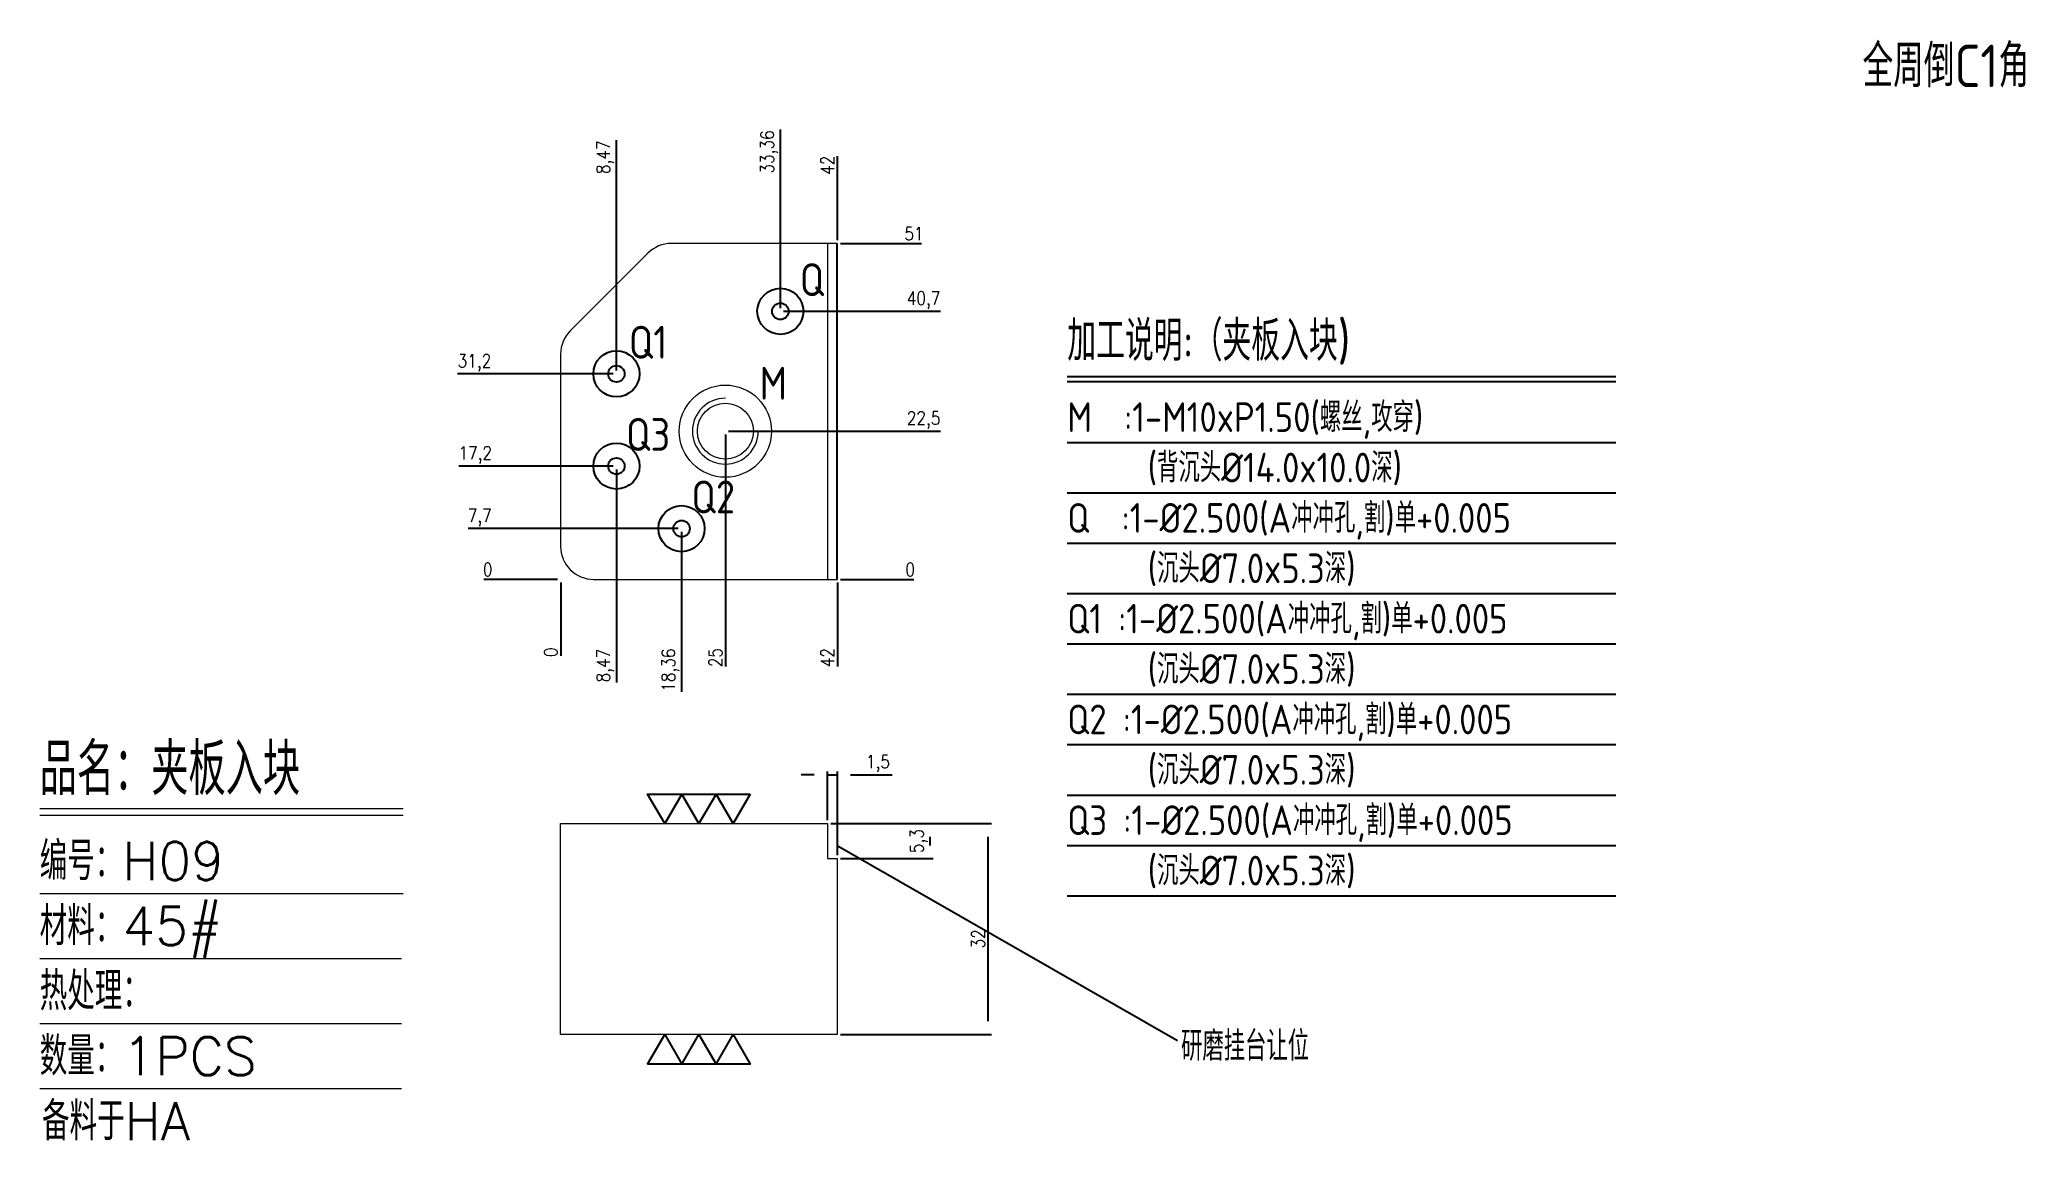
# Model space of a CAD drawing. Header units: millimetres. Extents: x 96838 to 97140, y 14692 to 14859.
import ezdxf
from ezdxf.enums import TextEntityAlignment as Align

# ---------------------------------------------------------------- set-up
doc = ezdxf.new("R2010")
doc.units = ezdxf.units.MM
doc.linetypes.add('DASHED', pattern=[0])
doc.linetypes.add('HIDDEN', pattern=[0])
for name, color, linetype in [('1', 1, 'Continuous'), ('DIM', 4, 'Continuous'), ('PH_P', 2, 'Continuous'), ('TEXT', 4, 'Continuous')]:
    doc.layers.add(name, color=color, linetype=linetype)
doc.styles.add('chinesef_fs', font='simplex.shx', dxfattribs={"bigfont": 'gbcbig.shx'})
doc.styles.add('gbenor', font='gbenor.shx', dxfattribs={"bigfont": 'gbcbig.shx'})
doc.styles.get("Standard").update_dxf_attribs({"font": 'txt.shx', "width": 0.85, "bigfont": 'ctxt.shx'})
doc.dimstyles.new('T-2-WX', dxfattribs={"dimtxt": 2, "dimasz": 2, "dimexe": 0.5, "dimexo": 0.5, "dimgap": 0.5, "dimtad": 1, "dimtxsty": 'Standard', "dimblk": 'OPEN30', "dimcen": 0, "dimazin": 3, "dimtfac": 1, "dimtmove": 0, "dimatfit": 3, "dimldrblk": 'OPEN30', "dimlwd": -1, "dimlwe": -1})

# ---------------------------------------------------------------- blocks, each defined once
blk = doc.blocks.new('*D7579')
at = {"layer": 'Defpoints', "color": 0}
for p in [(96957.89, 14740.03), (96982.28, 14740.03), (96959.39, 14708.03)]:
    blk.add_point(p, dxfattribs=at)
at = {"layer": 'DIM', "color": 0}
for p, q in [((96958.39, 14740.03), (96982.78, 14740.03)), ((96982.28, 14710.03), (96982.28, 14738.03)), ((96959.89, 14708.03), (96982.78, 14708.03))]:
    blk.add_line(p, q, dxfattribs=at)
at = {"layer": 'DIM', "color": 0, "insert": (96980.78, 14722.53), "char_height": 2, "attachment_point": 5, "rotation": 90}
blk.add_mtext('32', dxfattribs=at)
blk = doc.blocks.new('_Open30')
blk = doc.blocks.new('*D7580')
at = {"layer": 'Defpoints', "color": 0}
for p in [(96917.39, 14777.12), (96959.39, 14777.12), (96969.39, 14777.12)]:
    blk.add_point(p, dxfattribs=at)
at = {"layer": 'DIM', "color": 0}
blk.add_line((96959.89, 14777.12), (96971.02, 14777.12), dxfattribs=at)
at = {"layer": 'DIM', "color": 0, "insert": (96970.45, 14778.62), "char_height": 2, "attachment_point": 5}
blk.add_mtext('0', dxfattribs=at)
blk = doc.blocks.new('*D7581')
at = {"layer": 'Defpoints', "color": 0}
for p in [(96942.39, 14799.62), (96969.39, 14799.62), (96917.39, 14777.12)]:
    blk.add_point(p, dxfattribs=at)
at = {"layer": 'DIM', "color": 0}
for p, q in [((96942.89, 14799.62), (96961.39, 14799.62)), ((96961.39, 14799.62), (96965.39, 14799.62)), ((96965.39, 14799.62), (96975.07, 14799.62))]:
    blk.add_line(p, q, dxfattribs=at)
at = {"layer": 'DIM', "color": 0, "insert": (96972.48, 14801.31), "char_height": 2, "attachment_point": 5}
blk.add_mtext('22,5', dxfattribs=at)
blk = doc.blocks.new('*D7582')
at = {"layer": 'Defpoints', "color": 0}
for p in [(96950.74, 14817.82), (96969.39, 14817.82), (96917.39, 14777.12)]:
    blk.add_point(p, dxfattribs=at)
at = {"layer": 'DIM', "color": 0}
for p, q in [((96951.24, 14817.82), (96961.39, 14817.82)), ((96961.39, 14817.82), (96965.39, 14817.82)), ((96965.39, 14817.82), (96975.07, 14817.82))]:
    blk.add_line(p, q, dxfattribs=at)
at = {"layer": 'DIM', "color": 0, "insert": (96972.48, 14819.51), "char_height": 2, "attachment_point": 5}
blk.add_mtext('40,7', dxfattribs=at)
blk = doc.blocks.new('*D7583')
at = {"layer": 'Defpoints', "color": 0}
for p in [(96959.39, 14828.12), (96969.39, 14828.12), (96917.39, 14777.12)]:
    blk.add_point(p, dxfattribs=at)
at = {"layer": 'DIM', "color": 0}
for p, q in [((96959.89, 14828.12), (96963.39, 14828.12)), ((96963.39, 14828.12), (96965.39, 14828.12)), ((96965.39, 14828.12), (96972.15, 14828.12))]:
    blk.add_line(p, q, dxfattribs=at)
at = {"layer": 'DIM', "color": 0, "insert": (96971.02, 14829.62), "char_height": 2, "attachment_point": 5}
blk.add_mtext('51', dxfattribs=at)
blk = doc.blocks.new('*D7584')
at = {"layer": 'Defpoints', "color": 0}
for p in [(96907.39, 14777.12), (96917.39, 14777.12), (96917.39, 14777.12)]:
    blk.add_point(p, dxfattribs=at)
at = {"layer": 'DIM', "color": 0}
blk.add_line((96916.89, 14777.12), (96905.75, 14777.12), dxfattribs=at)
at = {"layer": 'DIM', "color": 0, "insert": (96906.32, 14778.62), "char_height": 2, "attachment_point": 5}
blk.add_mtext('0', dxfattribs=at)
blk = doc.blocks.new('*D7585')
at = {"layer": 'Defpoints', "color": 0}
for p in [(96907.39, 14784.82), (96935.74, 14784.82), (96917.39, 14777.12)]:
    blk.add_point(p, dxfattribs=at)
at = {"layer": 'DIM', "color": 0}
for p, q in [((96911.39, 14784.82), (96903.33, 14784.82)), ((96915.39, 14784.82), (96911.39, 14784.82)), ((96935.24, 14784.82), (96915.39, 14784.82))]:
    blk.add_line(p, q, dxfattribs=at)
at = {"layer": 'DIM', "color": 0, "insert": (96905.11, 14786.51), "char_height": 2, "attachment_point": 5}
blk.add_mtext('7,7', dxfattribs=at)
blk = doc.blocks.new('*D7586')
at = {"layer": 'Defpoints', "color": 0}
for p in [(96907.39, 14794.32), (96925.85, 14794.32), (96917.39, 14777.12)]:
    blk.add_point(p, dxfattribs=at)
at = {"layer": 'DIM', "color": 0}
for p, q in [((96911.39, 14794.32), (96901.95, 14794.32)), ((96915.39, 14794.32), (96911.39, 14794.32)), ((96925.35, 14794.32), (96915.39, 14794.32))]:
    blk.add_line(p, q, dxfattribs=at)
at = {"layer": 'DIM', "color": 0, "insert": (96904.42, 14796.01), "char_height": 2, "attachment_point": 5}
blk.add_mtext('17,2', dxfattribs=at)
blk = doc.blocks.new('*D7587')
at = {"layer": 'Defpoints', "color": 0}
for p in [(96907.39, 14808.32), (96925.85, 14808.32), (96917.39, 14777.12)]:
    blk.add_point(p, dxfattribs=at)
at = {"layer": 'DIM', "color": 0}
for p, q in [((96911.39, 14808.32), (96901.71, 14808.32)), ((96915.39, 14808.32), (96911.39, 14808.32)), ((96925.35, 14808.32), (96915.39, 14808.32))]:
    blk.add_line(p, q, dxfattribs=at)
at = {"layer": 'DIM', "color": 0, "insert": (96904.3, 14810.01), "char_height": 2, "attachment_point": 5}
blk.add_mtext('31,2', dxfattribs=at)
blk = doc.blocks.new('*D7588')
at = {"layer": 'Defpoints', "color": 0}
for p in [(96917.39, 14777.12), (96959.39, 14777.12), (96959.39, 14767.12)]:
    blk.add_point(p, dxfattribs=at)
at = {"layer": 'DIM', "color": 0}
for p, q in [((96959.39, 14776.62), (96959.39, 14773.12)), ((96959.39, 14773.12), (96959.39, 14771.12)), ((96959.39, 14771.12), (96959.39, 14763.87))]:
    blk.add_line(p, q, dxfattribs=at)
at = {"layer": 'DIM', "color": 0, "insert": (96957.89, 14765.24), "char_height": 2, "attachment_point": 5, "rotation": 90}
blk.add_mtext('42', dxfattribs=at)
blk = doc.blocks.new('*D7589')
at = {"layer": 'Defpoints', "color": 0}
for p in [(96942.39, 14799.62), (96917.39, 14777.12), (96942.39, 14767.12)]:
    blk.add_point(p, dxfattribs=at)
at = {"layer": 'DIM', "color": 0}
for p, q in [((96942.39, 14799.12), (96942.39, 14775.12)), ((96942.39, 14775.12), (96942.39, 14771.12)), ((96942.39, 14771.12), (96942.39, 14763.87))]:
    blk.add_line(p, q, dxfattribs=at)
at = {"layer": 'DIM', "color": 0, "insert": (96940.89, 14765.24), "char_height": 2, "attachment_point": 5, "rotation": 90}
blk.add_mtext('25', dxfattribs=at)
blk = doc.blocks.new('*D7590')
at = {"layer": 'Defpoints', "color": 0}
for p in [(96935.74, 14784.82), (96917.39, 14777.12), (96935.74, 14767.12)]:
    blk.add_point(p, dxfattribs=at)
at = {"layer": 'DIM', "color": 0}
for p, q in [((96935.74, 14784.32), (96935.74, 14775.12)), ((96935.74, 14775.12), (96935.74, 14771.12)), ((96935.74, 14771.12), (96935.74, 14760.06))]:
    blk.add_line(p, q, dxfattribs=at)
at = {"layer": 'DIM', "color": 0, "insert": (96934.05, 14763.34), "char_height": 2, "attachment_point": 5, "rotation": 90}
blk.add_mtext('18,36', dxfattribs=at)
blk = doc.blocks.new('*D7591')
at = {"layer": 'Defpoints', "color": 0}
for p in [(96925.85, 14794.32), (96917.39, 14777.12), (96925.85, 14767.12)]:
    blk.add_point(p, dxfattribs=at)
at = {"layer": 'DIM', "color": 0}
for p, q in [((96925.85, 14793.82), (96925.85, 14775.12)), ((96925.85, 14775.12), (96925.85, 14771.12)), ((96925.85, 14771.12), (96925.85, 14761.44))]:
    blk.add_line(p, q, dxfattribs=at)
at = {"layer": 'DIM', "color": 0, "insert": (96924.16, 14764.03), "char_height": 2, "attachment_point": 5, "rotation": 90}
blk.add_mtext('8,47', dxfattribs=at)
blk = doc.blocks.new('*D7592')
at = {"layer": 'Defpoints', "color": 0}
for p in [(96917.39, 14777.12), (96917.39, 14777.12), (96917.39, 14767.12)]:
    blk.add_point(p, dxfattribs=at)
at = {"layer": 'DIM', "color": 0}
blk.add_line((96917.39, 14776.62), (96917.39, 14765.49), dxfattribs=at)
at = {"layer": 'DIM', "color": 0, "insert": (96915.89, 14766.05), "char_height": 2, "attachment_point": 5, "rotation": 90}
blk.add_mtext('0', dxfattribs=at)
blk = doc.blocks.new('*D7593')
at = {"layer": 'Defpoints', "color": 0}
for p in [(96959.39, 14838.12), (96959.39, 14828.12), (96917.39, 14777.12)]:
    blk.add_point(p, dxfattribs=at)
at = {"layer": 'DIM', "color": 0}
for p, q in [((96959.39, 14834.12), (96959.39, 14841.37)), ((96959.39, 14832.12), (96959.39, 14834.12)), ((96959.39, 14828.62), (96959.39, 14832.12))]:
    blk.add_line(p, q, dxfattribs=at)
at = {"layer": 'DIM', "color": 0, "insert": (96957.89, 14840), "char_height": 2, "attachment_point": 5, "rotation": 90}
blk.add_mtext('42', dxfattribs=at)
blk = doc.blocks.new('*D7594')
at = {"layer": 'Defpoints', "color": 0}
for p in [(96950.74, 14838.12), (96950.74, 14817.82), (96917.39, 14777.12)]:
    blk.add_point(p, dxfattribs=at)
at = {"layer": 'DIM', "color": 0}
for p, q in [((96950.74, 14834.12), (96950.74, 14845.42)), ((96950.74, 14830.12), (96950.74, 14834.12)), ((96950.74, 14818.32), (96950.74, 14830.12))]:
    blk.add_line(p, q, dxfattribs=at)
at = {"layer": 'DIM', "color": 0, "insert": (96949.05, 14842.02), "char_height": 2, "attachment_point": 5, "rotation": 90}
blk.add_mtext('33,36', dxfattribs=at)
blk = doc.blocks.new('*D7595')
at = {"layer": 'Defpoints', "color": 0}
for p in [(96925.85, 14838.12), (96925.85, 14808.32), (96917.39, 14777.12)]:
    blk.add_point(p, dxfattribs=at)
at = {"layer": 'DIM', "color": 0}
for p, q in [((96925.85, 14834.12), (96925.85, 14843.8)), ((96925.85, 14830.12), (96925.85, 14834.12)), ((96925.85, 14808.82), (96925.85, 14830.12))]:
    blk.add_line(p, q, dxfattribs=at)
at = {"layer": 'DIM', "color": 0, "insert": (96924.16, 14841.21), "char_height": 2, "attachment_point": 5, "rotation": 90}
blk.add_mtext('8,47', dxfattribs=at)
blk = doc.blocks.new('*D7596')
at = {"layer": 'Defpoints', "color": 0}
for p in [(96957.89, 14740.03), (96959.39, 14734.73), (96973.45, 14734.73)]:
    blk.add_point(p, dxfattribs=at)
at = {"layer": 'DIM', "color": 0}
for p, q in [((96958.39, 14740.03), (96973.95, 14740.03)), ((96973.45, 14738.03), (96973.45, 14736.73)), ((96959.89, 14734.73), (96973.95, 14734.73))]:
    blk.add_line(p, q, dxfattribs=at)
at = {"layer": 'DIM', "color": 0, "insert": (96971.76, 14737.38), "char_height": 2, "attachment_point": 5, "rotation": 90}
blk.add_mtext('5,3', dxfattribs=at)
blk = doc.blocks.new('*D7597')
at = {"layer": 'Defpoints', "color": 0}
for p in [(96959.39, 14747.45), (96957.89, 14740.03), (96959.39, 14734.73)]:
    blk.add_point(p, dxfattribs=at)
at = {"layer": 'DIM', "color": 0}
for p, q in [((96955.89, 14747.45), (96953.89, 14747.45)), ((96957.89, 14740.53), (96957.89, 14747.95)), ((96957.89, 14747.45), (96959.39, 14747.45)), ((96959.39, 14735.23), (96959.39, 14747.95)), ((96961.39, 14747.45), (96967.71, 14747.45))]:
    blk.add_line(p, q, dxfattribs=at)
at = {"layer": 'DIM', "color": 0, "insert": (96965.55, 14749.14), "char_height": 2, "attachment_point": 5}
blk.add_mtext('1,5', dxfattribs=at)

msp = doc.modelspace()

# ---------------------------------------------------------------- linework, layer by layer
at = {"layer": '1', "color": 8}
msp.add_line((96959.388, 14736.728), (97011.031, 14707.102), dxfattribs=at)
at = {"layer": 'DIM', "color": 4, "linetype": 'Continuous', "lineweight": 13}
for p, q in [((96838.307, 14742.338), (96893.467, 14742.338)), ((96838.307, 14741.322), (96893.467, 14741.322)), ((96838.307, 14729.413), (96893.467, 14729.413)), ((96838.307, 14719.538), (96893.227, 14719.538)), ((96838.307, 14709.662), (96893.227, 14709.662)), ((96838.307, 14699.787), (96893.227, 14699.787))]:
    msp.add_line(p, q, dxfattribs=at)
at = {"layer": 'DIM', "color": 4}
for points in [[(96946.182, 14744.528), (96943.584, 14740.028), (96940.986, 14744.528), (96938.388, 14740.028), (96935.79, 14744.528), (96933.192, 14740.028), (96930.594, 14744.528), (96946.182, 14744.528)], [(96930.594, 14703.528), (96933.192, 14708.028), (96935.79, 14703.528), (96938.388, 14708.028), (96940.986, 14703.528), (96943.584, 14708.028), (96946.182, 14703.528), (96930.594, 14703.528)]]:
    msp.add_lwpolyline(points, close=True, dxfattribs=at)
at = {"layer": 'PH_P', "lineweight": 15}
msp.add_line((96957.888, 14828.121), (96957.888, 14777.121), dxfattribs=at)
at = {"layer": 'PH_P', "linetype": 'HIDDEN'}
msp.add_line((96959.388, 14777.121), (96959.388, 14828.121), dxfattribs=at)
at = {"layer": 'PH_P', "lineweight": 15}
msp.add_lwpolyline([(96934.175, 14828.121, 0.1989124), (96930.639, 14826.657), (96918.853, 14814.87, 0.1989124), (96917.388, 14811.334), (96917.388, 14782.121, 0.4142136), (96922.388, 14777.121), (96959.388, 14777.121), (96959.388, 14828.121)], format="xyb", close=True, dxfattribs=at)
at = {"layer": 'PH_P', "color": 2, "linetype": 'Continuous', "lineweight": 15}
msp.add_lwpolyline([(96957.888, 14734.728), (96959.388, 14734.728), (96959.388, 14708.028), (96917.388, 14708.028), (96917.388, 14740.028), (96957.888, 14740.028)], close=True, dxfattribs=at)
at = {"layer": 'PH_P'}
for centre in [(96950.743, 14817.821), (96925.853, 14808.321), (96925.853, 14794.321), (96935.743, 14784.821)]:
    msp.add_circle(centre, 3.5, dxfattribs=at)
at = {"layer": 'PH_P', "color": 1}
for centre in [(96950.743, 14817.821), (96925.853, 14808.321), (96925.853, 14794.321), (96935.743, 14784.821)]:
    msp.add_circle(centre, 1.25, dxfattribs=at)
at = {"layer": 'PH_P', "linetype": 'DASHED', "lineweight": 18, "ltscale": 2}
msp.add_circle((96942.388, 14799.621), 7, dxfattribs=at)
at = {"layer": 'PH_P', "lineweight": 18}
msp.add_circle((96942.388, 14799.621), 4.25, dxfattribs=at)
msp.add_arc((96942.388, 14799.621), 5, 90, 0, dxfattribs=at)
at = {"layer": 'TEXT', "color": 3}
for p, q in [((96994.299, 14807.938), (97077.583, 14807.938)), ((96994.299, 14807.151), (97077.583, 14807.151)), ((96994.299, 14797.926), (97077.583, 14797.926)), ((96994.299, 14790.276), (97077.583, 14790.276)), ((96994.299, 14782.626), (97077.583, 14782.626)), ((96994.299, 14774.976), (97077.583, 14774.976)), ((96994.299, 14767.326), (97077.583, 14767.326)), ((96994.299, 14759.676), (97077.583, 14759.676)), ((96994.299, 14752.026), (97077.583, 14752.026)), ((96994.299, 14744.376), (97077.583, 14744.376)), ((96994.299, 14736.726), (97077.583, 14736.726)), ((96994.299, 14729.076), (97077.583, 14729.076))]:
    msp.add_line(p, q, dxfattribs=at)

# ---------------------------------------------------------------- texts
at = {"layer": 'DIM', "color": 3, "linetype": 'Continuous', "lineweight": 13, "style": 'chinesef_fs'}
for s, height, p in [('品名：夹板入块', 7.8423, (96838.307, 14744.371)), ('编号：H09', 5.8091, (96838.307, 14731.446)), ('材料：45#', 5.8091, (96838.307, 14721.571)), ('热处理：', 5.8091, (96838.307, 14711.695)), ('数量：1PCS', 5.8091, (96838.307, 14701.82)), ('备料于HA', 5.8091, (96838.66, 14691.945))]:
    msp.add_text(s, height=height, dxfattribs=at).set_placement(p)
at = {"layer": 'TEXT', "color": 4, "lineweight": 18, "style": 'gbenor'}
msp.add_text('全周倒C1角', height=6.4521, dxfattribs=at).set_placement((97115.025, 14851.856))
at = {"layer": 'TEXT', "style": 'gbenor'}
for s, p in [('Q', (96955.551, 14822.629)), ('Q1', (96930.661, 14813.129)), ('M', (96949.671, 14806.904)), ('Q3', (96930.661, 14799.129)), ('Q2', (96940.551, 14789.629))]:
    msp.add_text(s, height=5, dxfattribs=at).set_placement(p, align=Align.MIDDLE_CENTER)
at = {"layer": 'TEXT', "color": 4, "style": 'gbenor'}
for s, height, p in [('加工说明:（夹板入块)', 6.075, (96994.299, 14810.301)), ('M  :1-M10xP1.50(螺丝,攻穿)', 4.5, (96994.299, 14799.501)), ('     (背沉头%%c14.0x10.0深)', 4.5, (96994.299, 14791.851)), ('     (沉头%%c7.0x5.3深)', 4.5, (96994.299, 14776.551)), ('     (沉头%%c7.0x5.3深)', 4.5, (96994.299, 14761.251)), ('     (沉头%%c7.0x5.3深)', 4.5, (96994.299, 14745.951)), ('     (沉头%%c7.0x5.3深)', 4.5, (96994.299, 14730.651)), ('研磨挂台让位', 4.5, (97011.562, 14704.015))]:
    msp.add_text(s, height=height, dxfattribs=at).set_placement(p)
at = {"layer": 'TEXT', "color": 1, "style": 'gbenor'}
for s, p in [('Q  :1-%%c2.500(A冲冲孔,割)单+0.005', (96994.299, 14784.201)), ('Q1 :1-%%c2.500(A冲冲孔,割)单+0.005', (96994.299, 14768.901)), ('Q2 :1-%%c2.500(A冲冲孔,割)单+0.005', (96994.299, 14753.601)), ('Q3 :1-%%c2.500(A冲冲孔,割)单+0.005', (96994.299, 14738.301))]:
    msp.add_text(s, height=4.5, dxfattribs=at).set_placement(p)

# ---------------------------------------------------------------- dimensions: what is measured, and where the dimension line sits
at = {"layer": 'DIM'}
for feature_location, offset, dtype, origin, picture, middle in [((96950.743105689, 14817.821120917), (-0.00000001, 20.30000001), 1, (96917.388105679, 14777.121120907), '*D7594', (96949.052629489, 14842.021120927)), ((96925.85310569, 14808.32112092), (-0.00000001, 29.80000001), 1, (96917.38810568, 14777.12112091), '*D7595', (96924.16262949, 14841.21159712)), ((96959.388, 14828.121), (0, 10), 1, (96917.388, 14777.121), '*D7593', (96957.888, 14839.997)), ((96959.388, 14828.121), (10, 0), 0, (96917.388, 14777.121), '*D7583', (96971.021, 14829.621)), ((96950.743, 14817.821), (18.645, 0), 0, (96917.388, 14777.121), '*D7582', (96972.479, 14819.512)), ((96925.853, 14808.321), (-18.465, 0), 0, (96917.388, 14777.121), '*D7587', (96904.298, 14810.012)), ((96942.388, 14799.621), (27, 0), 0, (96917.388, 14777.121), '*D7581', (96972.479, 14801.312)), ((96942.388, 14799.621), (0, -32.5), 1, (96917.388, 14777.121), '*D7589', (96940.888, 14765.245)), ((96925.853, 14794.321), (-18.465, 0), 0, (96917.388, 14777.121), '*D7586', (96904.419, 14796.012)), ((96925.85310569, 14794.32112092), (-0.00000001, -27.20000001), 1, (96917.38810568, 14777.12112091), '*D7591', (96924.16262949, 14764.03064472)), ((96935.743, 14784.821), (-28.355, 0), 0, (96917.388, 14777.121), '*D7585', (96905.107, 14786.512)), ((96935.743105689, 14784.821120917), (-0.00000001, -17.70000001), 1, (96917.388105679, 14777.121120907), '*D7590', (96934.052629489, 14763.342549479)), ((96917.388105679, 14777.121120907), (-10, 0), 0, (96917.388105679, 14777.121120907), '*D7584', (96906.321439012, 14778.621120907)), ((96959.388105689, 14777.121120907), (10, 0), 0, (96917.388105679, 14777.121120907), '*D7580', (96970.454772356, 14778.621120907)), ((96917.388105679, 14777.121120907), (0, -10), 1, (96917.388105679, 14777.121120907), '*D7592', (96915.888105679, 14766.054454241)), ((96959.388, 14777.121), (0, -10), 1, (96917.388, 14777.121), '*D7588', (96957.888, 14765.245))]:
    dim = msp.add_ordinate_dim(feature_location=feature_location, offset=offset, dtype=dtype, origin=origin, dimstyle='T-2-WX', dxfattribs=at)
    dim.commit()
    dim.dimension.update_dxf_attribs({"geometry": picture, "text_midpoint": middle})
at = {"layer": 'DIM', "color": 2}
dim = msp.add_linear_dim(base=(96959.388, 14747.454), p1=(96957.888, 14740.028), p2=(96959.388, 14734.728), dimstyle='T-2-WX', dxfattribs=at)
dim.commit()
dim.dimension.update_dxf_attribs({"geometry": '*D7597', "text_midpoint": (96965.548, 14749.144)})
dim = msp.add_linear_dim(base=(96982.285, 14740.028), p1=(96959.388, 14708.028), p2=(96957.888, 14740.028), angle=90, dimstyle='T-2-WX', dxfattribs=at)
dim.commit()
dim.dimension.update_dxf_attribs({"geometry": '*D7579', "text_midpoint": (96982.285, 14722.528), "dimtype": 160})
dim = msp.add_linear_dim(base=(96973.454, 14734.728), p1=(96957.888, 14740.028), p2=(96959.388, 14734.728), angle=90, dimstyle='T-2-WX', dxfattribs=at)
dim.commit()
dim.dimension.update_dxf_attribs({"geometry": '*D7596', "text_midpoint": (96971.764, 14737.378)})

doc.saveas('drawing.dxf')
